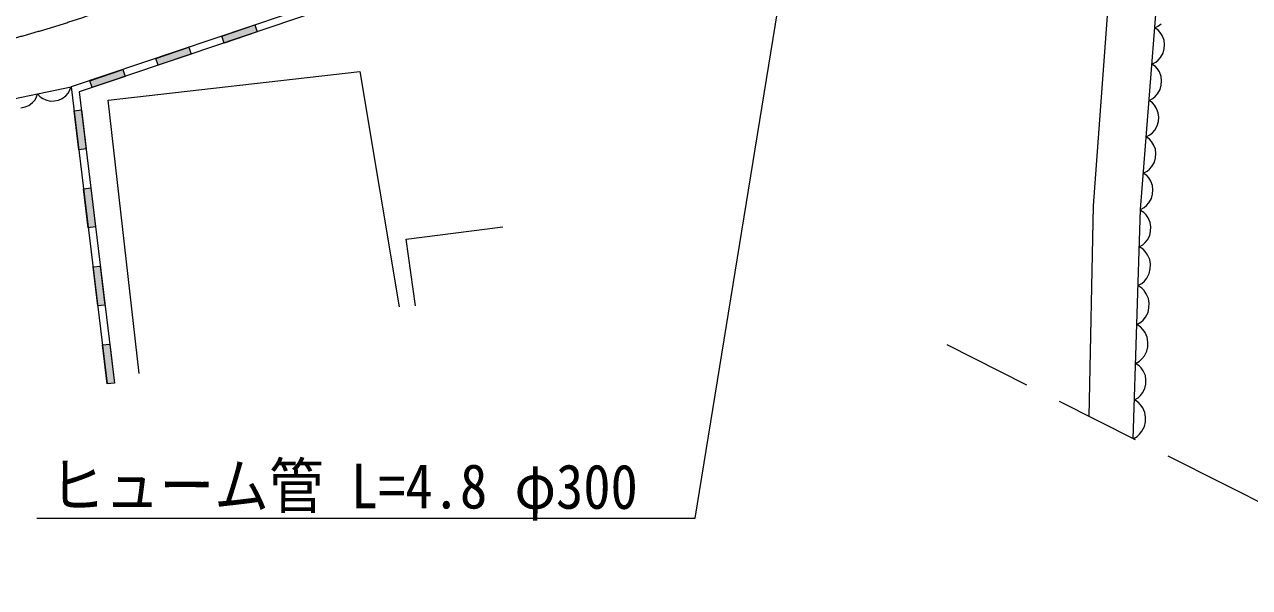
# Model space of a CAD drawing. Units: millimetres, scale not verified. Extents: x 40000 to 680000, y 20000 to 380000.
# Drawn here: x 293793 to 344192, y 255131 to 278296 of the extents above; entities that cross this region are included whole.
import ezdxf
from ezdxf.enums import TextEntityAlignment as Align

# ---------------------------------------------------------------- set-up
doc = ezdxf.new("R2010")
doc.units = ezdxf.units.MM
doc.header["$LTSCALE"] = 1000
doc.linetypes.add('CHAIN', pattern=[18.5, 12, -1.5, 3.5, -1.5])
for name, color, linetype, lineweight in [('M-BGD', 7, 'Continuous', 13), ('M-BMK', 2, 'CHAIN', 13), ('M-STR-HTXT', 7, 'Continuous', 13)]:
    doc.layers.add(name, color=color, linetype=linetype, lineweight=lineweight)
doc.styles.add('ＭＳ ゴシック', font='')
doc.styles.get('ＭＳ ゴシック').set_extended_font_data('MS Gothic')

msp = doc.modelspace()

# ---------------------------------------------------------------- hatches: boundary and pattern name
at = {"layer": 'M-BGD'}
for points in [[(303368, 277992), (302009, 277533), (301913, 277817), (303272, 278276)], [(300651, 277075), (299292, 276616), (299196, 276900), (300555, 277359)], [(297933, 276158), (296575, 275699), (296479, 275984), (297838, 276442)], [(296132, 274780), (296327, 273175), (296029, 273139), (295834, 274744)], [(296521, 271570), (296715, 269964), (296418, 269928), (296223, 271534)], [(296910, 268359), (297104, 266754), (296806, 266718), (296612, 268323)], [(297299, 265149), (297493, 263544), (297195, 263508), (297001, 265113)]]:
    msp.add_hatch(color=256, dxfattribs=at).paths.add_polyline_path(points)

# ---------------------------------------------------------------- linework, layer by layer
for p, q in [((337780, 270836), (338624, 282536)), ((339702, 270686), (340654, 282652)), ((305989, 279193), (295715, 275726)), ((306085, 278908), (296043, 275520)), ((340297, 278162), (340454, 278240)), ((340454, 278240), (340551, 278323)), ((340439, 278061), (340297, 278162)), ((340522, 277964), (340439, 278061)), ((340602, 277837), (340522, 277964)), ((340678, 277650), (340602, 277837)), ((340635, 277112), (340679, 277289)), ((340693, 277469), (340678, 277650)), ((340679, 277289), (340693, 277469)), ((340178, 276667), (340335, 276745)), ((340335, 276745), (340432, 276827)), ((340432, 276827), (340531, 276940)), ((340531, 276940), (340635, 277112)), ((297237, 275176), (307595, 276360)), ((307595, 276360), (309202, 266678)), ((340321, 276565), (340178, 276667)), ((340403, 276468), (340321, 276565)), ((340483, 276342), (340403, 276468)), ((340559, 276155), (340483, 276342)), ((290219, 274584), (295715, 275726)), ((295648, 275569), (295702, 275723)), ((295715, 275726), (297195, 263508)), ((340516, 275617), (340560, 275794)), ((340574, 275973), (340559, 276155)), ((340560, 275794), (340574, 275973)), ((294120, 275080), (294213, 275185)), ((294213, 275185), (294278, 275284)), ((294278, 275284), (294331, 275438)), ((294331, 275438), (294442, 275318)), ((294442, 275318), (294542, 275253)), ((294542, 275253), (294668, 275194)), ((294668, 275194), (294850, 275146)), ((295020, 275152), (295185, 275187)), ((295185, 275187), (295343, 275248)), ((295343, 275248), (295491, 275365)), ((295491, 275365), (295583, 275470)), ((295583, 275470), (295648, 275569)), ((296043, 275520), (297493, 263544)), ((298506, 263930), (297237, 275176)), ((340059, 275172), (340216, 275249)), ((340216, 275249), (340313, 275332)), ((340313, 275332), (340412, 275444)), ((340412, 275444), (340516, 275617)), ((293649, 274868), (293814, 274902)), ((293814, 274902), (293973, 274964)), ((293973, 274964), (294120, 275080)), ((294850, 275146), (295020, 275152)), ((340202, 275070), (340059, 275172)), ((340284, 274973), (340202, 275070)), ((340364, 274846), (340284, 274973)), ((340440, 274660), (340364, 274846)), ((340397, 274121), (340441, 274299)), ((340455, 274478), (340440, 274660)), ((340441, 274299), (340455, 274478)), ((339940, 273676), (340097, 273754)), ((340083, 273575), (339940, 273676)), ((340097, 273754), (340194, 273837)), ((340194, 273837), (340293, 273949)), ((340293, 273949), (340397, 274121)), ((340165, 273478), (340083, 273575)), ((340245, 273351), (340165, 273478)), ((340321, 273165), (340245, 273351)), ((340336, 272983), (340321, 273165)), ((340278, 272626), (340322, 272803)), ((340322, 272803), (340336, 272983)), ((339821, 272181), (339978, 272259)), ((339964, 272079), (339821, 272181)), ((339978, 272259), (340075, 272341)), ((340075, 272341), (340174, 272454)), ((340174, 272454), (340278, 272626)), ((340046, 271983), (339964, 272079)), ((340126, 271856), (340046, 271983)), ((340202, 271669), (340126, 271856)), ((340218, 271487), (340202, 271669)), ((340159, 271131), (340203, 271308)), ((340203, 271308), (340218, 271487)), ((337592, 262167), (337780, 270836)), ((339405, 261253), (339702, 270686)), ((339848, 270554), (339701, 270648)), ((339702, 270686), (339859, 270764)), ((339859, 270764), (339956, 270846)), ((339956, 270846), (340055, 270959)), ((340055, 270959), (340159, 271131)), ((339935, 270461), (339848, 270554)), ((340022, 270338), (339935, 270461)), ((340106, 270155), (340022, 270338)), ((340130, 269975), (340106, 270155)), ((309498, 269469), (313472, 269976)), ((340089, 269616), (340124, 269795)), ((340124, 269795), (340130, 269975)), ((309878, 266721), (309498, 269469)), ((339654, 269149), (339807, 269234)), ((339811, 269048), (339654, 269149)), ((339807, 269234), (339899, 269322)), ((339899, 269322), (339993, 269439)), ((339993, 269439), (340089, 269616)), ((339904, 268949), (339811, 269048)), ((339996, 268818), (339904, 268949)), ((340086, 268623), (339996, 268818)), ((340067, 268048), (340105, 268238)), ((340112, 268430), (340086, 268623)), ((340105, 268238), (340112, 268430)), ((339604, 267550), (339766, 267641)), ((339766, 267641), (339865, 267734)), ((339865, 267734), (339965, 267859)), ((339965, 267859), (340067, 268048)), ((339760, 267449), (339604, 267550)), ((339853, 267350), (339760, 267449)), ((339945, 267219), (339853, 267350)), ((340035, 267024), (339945, 267219)), ((340017, 266448), (340055, 266639)), ((340061, 266831), (340035, 267024)), ((340055, 266639), (340061, 266831)), ((339716, 266042), (339815, 266135)), ((339815, 266135), (339915, 266260)), ((339915, 266260), (340017, 266448)), ((339553, 265951), (339716, 266042)), ((339710, 265850), (339553, 265951)), ((339803, 265751), (339710, 265850)), ((339895, 265620), (339803, 265751)), ((339985, 265425), (339895, 265620)), ((340011, 265232), (339985, 265425)), ((340005, 265040), (340011, 265232)), ((339765, 264535), (339865, 264660)), ((339865, 264660), (339967, 264849)), ((339967, 264849), (340005, 265040)), ((339503, 264352), (339666, 264442)), ((339650, 264257), (339503, 264352)), ((339737, 264164), (339650, 264257)), ((339666, 264442), (339765, 264535)), ((339823, 264041), (339737, 264164)), ((339907, 263859), (339823, 264041)), ((339932, 263678), (339907, 263859)), ((339926, 263498), (339932, 263678)), ((297493, 263544), (297195, 263508)), ((339701, 263025), (339795, 263142)), ((339795, 263142), (339890, 263319)), ((339890, 263319), (339926, 263498)), ((339455, 262852), (339608, 262938)), ((339612, 262751), (339455, 262852)), ((339608, 262938), (339701, 263025)), ((339705, 262652), (339612, 262751)), ((339797, 262521), (339705, 262652)), ((339887, 262326), (339797, 262521)), ((339913, 262134), (339887, 262326)), ((339907, 261942), (339913, 262134)), ((339767, 261562), (339869, 261751)), ((339869, 261751), (339907, 261942)), ((339405, 261253), (339568, 261344)), ((339568, 261344), (339667, 261437)), ((339667, 261437), (339767, 261562))]:
    msp.add_line(p, q, dxfattribs=at)
for points in [[(303368, 277992), (302009, 277533), (301913, 277817), (303272, 278276)], [(300651, 277075), (299292, 276616), (299196, 276900), (300555, 277359)], [(297933, 276158), (296575, 275699), (296479, 275984), (297838, 276442)], [(296132, 274780), (296327, 273175), (296029, 273139), (295834, 274744)], [(296521, 271570), (296715, 269964), (296418, 269928), (296223, 271534)], [(296910, 268359), (297104, 266754), (296806, 266718), (296612, 268323)], [(297299, 265149), (297493, 263544), (297195, 263508), (297001, 265113)]]:
    msp.add_lwpolyline(points, close=True, dxfattribs=at)
at = {"layer": 'M-BMK'}
msp.add_line((351557, 255131), (331748, 265111), dxfattribs=at)
msp.add_arc((280298, 325994), 50000, 260.007, 315.3568, dxfattribs=at)
at = {"layer": 'M-STR-HTXT'}
for p, q in [((321391, 257981), (327997, 298767)), ((294294, 257978), (321391, 257981))]:
    msp.add_line(p, q, dxfattribs=at)

# ---------------------------------------------------------------- texts
at = {"layer": 'M-STR-HTXT', "style": 'ＭＳ ゴシック', "width": 0.9}
msp.add_text('ヒューム管 L=4.8 φ300', height=1833, rotation=359.859, dxfattribs=at).set_placement((294844, 257874), align=Align.BOTTOM_LEFT)

doc.saveas('drawing.dxf')
